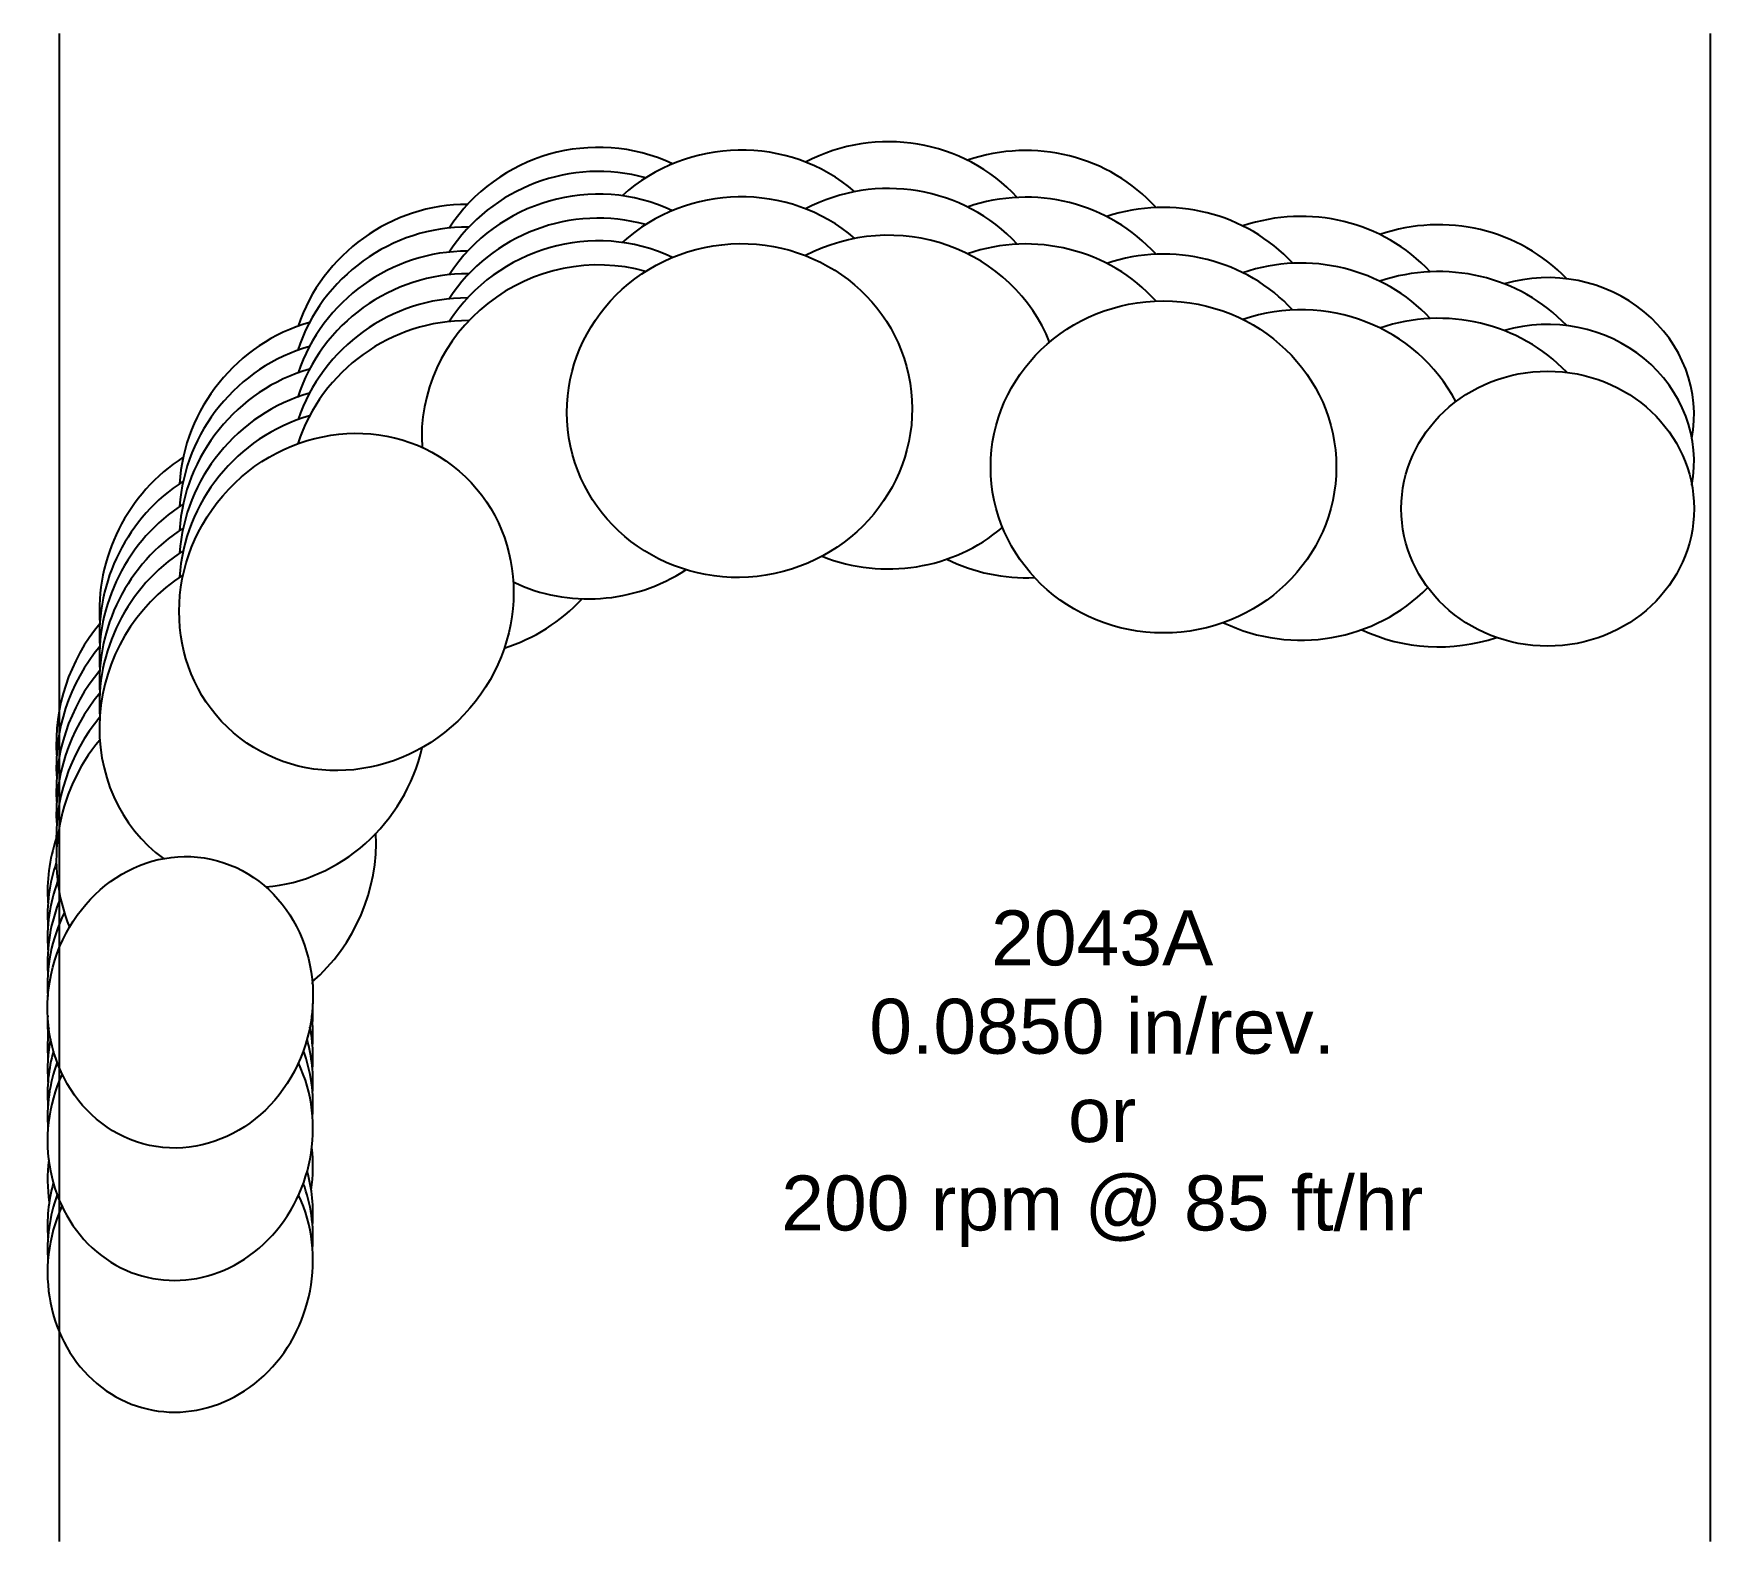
# Model space of a CAD drawing. Header units: inches. Extents: x -3.05 to 0, y -2.12 to 0.62.
import ezdxf
from ezdxf.enums import TextEntityAlignment as Align

# ---------------------------------------------------------------- set-up
doc = ezdxf.new("R2010")
doc.units = ezdxf.units.IN
doc.header["$MEASUREMENT"] = 0
for name, color, linetype in [('Blade_1', 30, 'Continuous'), ('Blade_2', 52, 'Continuous'), ('Blade_3', 92, 'Continuous'), ('Blade_4', 132, 'Continuous'), ('Blade_5', 152, 'Continuous'), ('Blade_6', 190, 'Continuous'), ('Gage_Line', 7, 'Continuous')]:
    doc.layers.add(name, color=color, linetype=linetype)
doc.styles.get("Standard").update_dxf_attribs({"font": 'arial.ttf'})

msp = doc.modelspace()

# ---------------------------------------------------------------- linework, layer by layer
at = {"layer": 'Blade_1'}
for centre, major_axis, ratio, start_param, end_param in [((-1.7644, 0.106), (0.31, 0.0497), 0.965543, 6.968082, 8.446772), ((-1.7644, 0.021), (0.31, 0.0497), 0.965543, 6.968082, 8.446772), ((-0.994, 0.0034), (0.314, 0), 0.961262, 7.00885, 8.188574), ((-0.994, -0.0816), (0.314, 0), 0.961262, 7.00885, 8.188574), ((-0.2958, -0.0724), (0.266, 0), 0.939693, 6.112327, 8.155544), ((-0.2958, -0.1574), (0.266, 0), 0.939693, 6.112327, 8.155544), ((-2.4788, -0.242), (0.2049, 0.238), 0.942785, 7.245587, 8.523943), ((-2.4788, -0.327), (0.2049, 0.238), 0.942785, 7.245587, 8.523943), ((-2.7807, -0.9697), (0.0558, 0.2601), 0.902105, 1.439081, 1.882626), ((-2.7807, -1.0547), (0.0558, 0.2601), 0.902105, 7.642602, 8.165811)]:
    msp.add_ellipse(centre, major_axis=major_axis, ratio=ratio, start_param=start_param, end_param=end_param, dxfattribs=at)
for centre, major_axis, ratio in [((-1.7644, -0.064), (0.31, 0.0497), 0.965543), ((-0.994, -0.1666), (0.314, 0), 0.961262), ((-0.2958, -0.2424), (0.266, 0), 0.939693), ((-2.4788, -0.412), (0.2049, 0.238), 0.942785), ((-2.7807, -1.1397), (0.0558, 0.2601), 0.902105)]:
    msp.add_ellipse(centre, major_axis=major_axis, ratio=ratio, dxfattribs=at)
at = {"layer": 'Blade_2'}
for centre, major_axis, ratio, start_param, end_param in [((-2.03, 0.0671), (0.2871, 0.1271), 0.960247, 7.142234, 8.449753), ((-2.03, -0.0179), (0.2871, 0.1271), 0.960247, 7.142234, 8.449753), ((-2.03, -0.1029), (0.2871, 0.1271), 0.960247, 7.142234, 9.085816), ((-2.6301, -0.4523), (0.1548, 0.2732), 0.930113, 7.34022, 8.471144), ((-2.6301, -0.5373), (0.1548, 0.2732), 0.930113, 7.34022, 8.471144), ((-2.6301, -0.6223), (0.1548, 0.2732), 0.930113, 7.34022, 9.317928), ((-2.03, -0.1029), (0.2871, 0.1271), 0.960247, 3.825186, 4.880085), ((-2.6301, -0.6223), (0.1548, 0.2732), 0.930113, 3.70521, 5.021018), ((-2.7807, -1.2105), (0.0558, 0.2601), 0.902105, 1.670459, 1.882626), ((-2.7807, -1.2105), (0.0558, 0.2601), 0.902105, 4.867942, 5.080108), ((-2.7807, -1.2955), (0.0558, 0.2601), 0.902105, 4.867942, 5.244704), ((-2.7807, -1.2955), (0.0558, 0.2601), 0.902105, 1.505863, 1.882626), ((-2.7807, -1.3805), (0.0558, 0.2601), 0.902105, 1.332358, 5.41821)]:
    msp.add_ellipse(centre, major_axis=major_axis, ratio=ratio, start_param=start_param, end_param=end_param, dxfattribs=at)
at = {"layer": 'Blade_3'}
for centre, major_axis, ratio, start_param, end_param in [((-1.4939, 0.1213), (0.314, 0.0012), 0.965925, 7.007993, 8.349491), ((-1.4939, 0.0363), (0.314, 0.0012), 0.965925, 7.007993, 8.349491), ((-0.744, -0.0113), (0.314, 0), 0.956305, 7.009991, 8.197538), ((-2.2736, -0.0356), (0.2496, 0.1905), 0.95445, 7.168619, 8.481091), ((-1.4939, -0.0487), (0.314, 0.0012), 0.965925, 6.647113, 8.349491), ((-0.744, -0.0963), (0.314, 0), 0.956305, 7.009991, 8.197538), ((-2.2736, -0.1206), (0.2496, 0.1905), 0.95445, 7.168619, 8.481091), ((-0.744, -0.1813), (0.314, 0), 0.956305, 6.74379, 8.197538), ((-2.2736, -0.2056), (0.2496, 0.1905), 0.95445, 7.168619, 8.481091), ((-1.4939, -0.0487), (0.314, 0.0012), 0.965925, 4.315295, 5.430067), ((-0.744, -0.1813), (0.314, 0), 0.956305, 4.24729, 5.534994), ((-2.2736, -0.2056), (0.2496, 0.1905), 0.95445, 4.350602, 4.890975), ((-2.7153, -0.694), (0.1018, 0.297), 0.916617, 7.456448, 8.282179), ((-2.7153, -0.779), (0.1018, 0.297), 0.916617, 7.456448, 8.282179), ((-2.7153, -0.864), (0.1018, 0.297), 0.916617, 7.456448, 8.621713), ((-2.7153, -0.864), (0.1018, 0.297), 0.916617, 4.143827, 5.118811), ((-2.7807, -1.4499), (0.0558, 0.2601), 0.902105, 1.672899, 1.965764), ((-2.7807, -1.4499), (0.0558, 0.2601), 0.902105, 4.784804, 5.077668), ((-2.7807, -1.5349), (0.0558, 0.2601), 0.902105, 4.863467, 5.242174), ((-2.7807, -1.6199), (0.0558, 0.2601), 0.902105, 1.335072, 5.415495), ((-2.7807, -1.5349), (0.0558, 0.2601), 0.902105, 1.508393, 1.887101)]:
    msp.add_ellipse(centre, major_axis=major_axis, ratio=ratio, start_param=start_param, end_param=end_param, dxfattribs=at)
at = {"layer": 'Blade_4'}
for centre, major_axis, ratio, start_param, end_param in [((-2.4788, -0.1983), (0.2049, 0.238), 0.942785, 7.245587, 8.532005), ((-2.4788, -0.2833), (0.2049, 0.238), 0.942785, 7.245587, 8.532005), ((-2.4788, -0.3683), (0.2049, 0.238), 0.942785, 7.245587, 8.532005), ((-2.7807, -0.9261), (0.0558, 0.2601), 0.902105, 7.722571, 8.170286), ((-2.7807, -1.0111), (0.0558, 0.2601), 0.902105, 7.695841, 8.170286), ((-2.7807, -1.0961), (0.0558, 0.2601), 0.902105, 7.579555, 8.170286), ((-2.7807, -1.0961), (0.0558, 0.2601), 0.902105, 4.863467, 4.881051)]:
    msp.add_ellipse(centre, major_axis=major_axis, ratio=ratio, start_param=start_param, end_param=end_param, dxfattribs=at)
at = {"layer": 'Blade_5'}
for centre, major_axis, ratio, start_param, end_param in [((-2.03, 0.1108), (0.2871, 0.1271), 0.960247, 6.973135, 8.449753), ((-1.244, 0.1054), (0.314, 0), 0.965926, 7.001149, 8.198145), ((-2.03, 0.0258), (0.2871, 0.1271), 0.960247, 6.973135, 8.449753), ((-1.244, 0.0204), (0.314, 0), 0.965926, 7.001149, 8.198145), ((-2.03, -0.0592), (0.2871, 0.1271), 0.960247, 6.973135, 8.449753), ((-0.494, -0.025), (0.314, 0), 0.951057, 7.019003, 8.200422), ((-1.244, -0.0646), (0.314, 0), 0.965926, 7.001149, 8.198145), ((-0.494, -0.11), (0.314, 0), 0.951057, 7.019003, 8.200422), ((-0.494, -0.195), (0.314, 0), 0.951057, 7.019003, 8.200422), ((-2.6301, -0.4086), (0.1548, 0.2732), 0.930113, 7.34022, 8.478256), ((-2.6301, -0.4936), (0.1548, 0.2732), 0.930113, 7.34022, 8.478256), ((-2.6301, -0.5786), (0.1548, 0.2732), 0.930113, 7.34022, 8.478256), ((-1.244, -0.0646), (0.314, 0), 0.965926, 4.236177, 4.762258), ((-0.494, -0.195), (0.314, 0), 0.951057, 4.251117, 5.052999), ((-2.7807, -1.1668), (0.0558, 0.2601), 0.902105, 4.863467, 4.997211), ((-2.7807, -1.1668), (0.0558, 0.2601), 0.902105, 1.753357, 1.887101), ((-2.7807, -1.2518), (0.0558, 0.2601), 0.902105, 4.863467, 5.15938), ((-2.7807, -1.2518), (0.0558, 0.2601), 0.902105, 1.591187, 1.887101), ((-2.7807, -1.3368), (0.0558, 0.2601), 0.902105, 1.423039, 1.887101), ((-2.7807, -1.3368), (0.0558, 0.2601), 0.902105, 4.863467, 5.327528)]:
    msp.add_ellipse(centre, major_axis=major_axis, ratio=ratio, start_param=start_param, end_param=end_param, dxfattribs=at)
at = {"layer": 'Blade_6'}
for centre, major_axis, ratio, start_param, end_param in [((-2.2736, 0.0057), (0.2496, 0.1905), 0.95445, 7.175759, 8.471956), ((-2.2736, -0.0793), (0.2496, 0.1905), 0.95445, 7.175759, 8.471956), ((-2.2736, -0.1643), (0.2496, 0.1905), 0.95445, 7.175759, 8.471956), ((-2.7153, -0.6527), (0.1018, 0.297), 0.916617, 7.455669, 8.278373), ((-2.7153, -0.7377), (0.1018, 0.297), 0.916617, 7.455669, 8.278373), ((-2.7153, -0.8227), (0.1018, 0.297), 0.916617, 7.455669, 8.278373), ((-2.7807, -1.5786), (0.0558, 0.2601), 0.902105, 1.420839, 1.882626), ((-2.7807, -1.5786), (0.0558, 0.2601), 0.902105, 4.867942, 5.329728)]:
    msp.add_ellipse(centre, major_axis=major_axis, ratio=ratio, start_param=start_param, end_param=end_param, dxfattribs=at)
at = {"layer": 'Gage_Line'}
for p, q in [((-3, -2.1199), (-3, 0.6213)), ((0, -2.1199), (0, 0.6213))]:
    msp.add_line(p, q, dxfattribs=at)

# ---------------------------------------------------------------- texts
for s, p in [('2043A', (-1.1053, -1.0227)), ('0.0850 in/rev.', (-1.1053, -1.1833)), ('or', (-1.1053, -1.3439)), ('200 rpm @ 85 ft/hr', (-1.1053, -1.5046))]:
    msp.add_text(s, height=0.1, dxfattribs=at).set_placement(p, align=Align.MIDDLE_CENTER)

doc.saveas('drawing.dxf')
